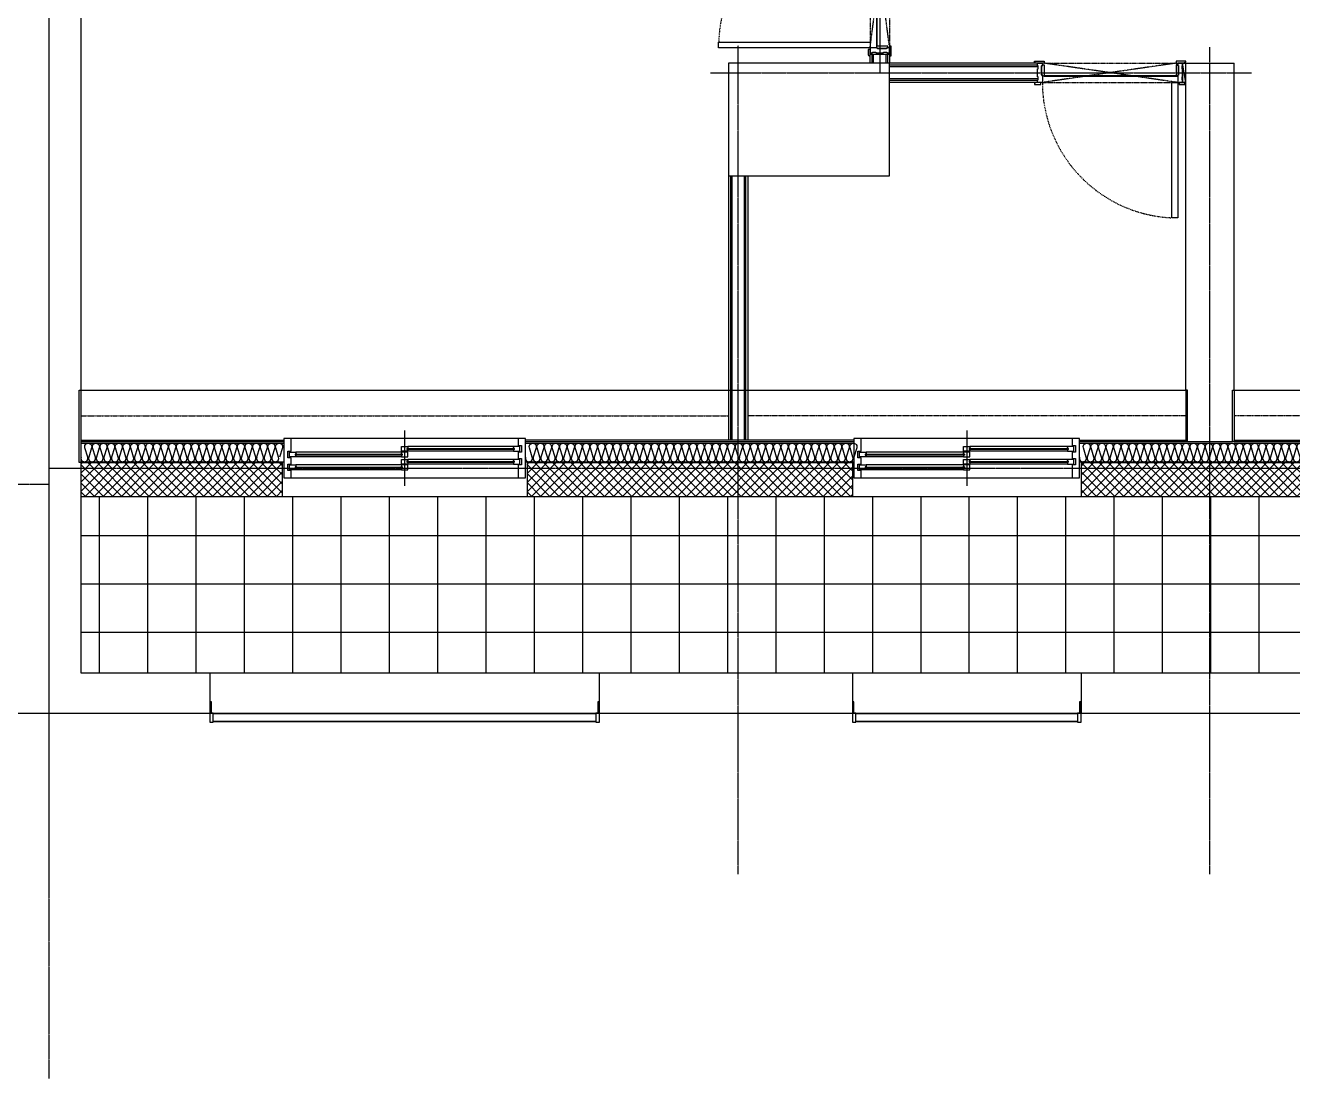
# Model space of a CAD drawing. Header units: millimetres. Extents: x 18456 to 179493, y -203649 to 469211.
# Drawn here: x 142974 to 150843, y 192426 to 198965 of the extents above; entities that cross this region are included whole.
import ezdxf

# ---------------------------------------------------------------- set-up
doc = ezdxf.new("R2010")
doc.units = ezdxf.units.MM
for name, pattern in [('X-평면도(기본형)$0$CEN', [52.5, 50, -1, 0.5, -1]), ('X-평면도(기본형)$0$DASHDOTX2', [2, 1, -0.5, 0, -0.5]), ('X-평면도(기본형)$0$HID', [2.8, 1.8, -1]), ('X-평면도(기본형)$0$HID2', [7.5, 6, -1.5])]:
    doc.linetypes.add(name, pattern=pattern)
for name, color, linetype, true_color in [('X-평면도(기본형)$0$40HAT', 9, 'Continuous', 0x808080), ('X-평면도(기본형)$0$4ELE', 4, 'Continuous', 0x00ffff), ('X-평면도(기본형)$0$4GYP', 4, 'Continuous', 0x00ffff), ('X-평면도(기본형)$0$7GYP', 7, 'Continuous', 0x000000), ('X-평면도(기본형)$0$AHID', 5, 'X-평면도(기본형)$0$HID', 0x0000ff), ('X-평면도(기본형)$0$CEN', 1, 'X-평면도(기본형)$0$CEN', 0xff0000), ('X-평면도(기본형)$0$DOOR', 4, 'Continuous', 0x00ffff), ('X-평면도(기본형)$0$ETC', 9, 'Continuous', 0x808080), ('X-평면도(기본형)$0$FIN', 9, 'Continuous', 0x808080), ('X-평면도(기본형)$0$INS', 9, 'Continuous', 0x808080), ('X-평면도(기본형)$0$INSUL', 9, 'Continuous', 0x808080), ('X-평면도(기본형)$0$TIL', 5, 'Continuous', 0x0000ff), ('X-평면도(기본형)$0$UIS', 7, 'X-평면도(기본형)$0$HID2', 0x000000), ('X-평면도(기본형)$0$W1', 2, 'Continuous', 0xffff00), ('X-평면도(기본형)$0$W2', 3, 'Continuous', 0x00ff00), ('X-평면도(기본형)$0$WID', 4, 'Continuous', 0x00ffff), ('X-평면도(기본형)$0$WIN', 4, 'Continuous', 0x00ffff)]:
    doc.layers.add(name, color=color, linetype=linetype, true_color=true_color)
pattern_1 = [(315, (-175757.42, 45286.295), (28.2842712, 28.2842712), []), (45, (-175757.42, 45286.295), (-28.2842712, 28.2842712), [])]

# ---------------------------------------------------------------- blocks, each defined once
blk = doc.blocks.new('X-평면도(기본형)$0$dw1400')
at = {"layer": 'X-평면도(기본형)$0$WID', "color": 8, "true_color": 0x808080}
for p, q in [((1355, 0), (45, 0)), ((716.5, -63), (1328.5, -63)), ((716.5, -63), (716.5, -67)), ((716.5, -67), (1328.5, -67)), ((1328.5, -63), (1328.5, -67)), ((71.5, -98), (683.5, -98)), ((71.5, -98), (71.5, -102)), ((71.5, -102), (683.5, -102)), ((683.5, -98), (683.5, -102)), ((716.5, -143), (1328.5, -143)), ((716.5, -143), (716.5, -147)), ((716.5, -147), (1328.5, -147)), ((1328.5, -143), (1328.5, -147)), ((71.5, -178), (683.5, -178)), ((71.5, -178), (71.5, -182)), ((71.5, -182), (683.5, -182)), ((683.5, -178), (683.5, -182)), ((45, -245), (1355, -245))]:
    blk.add_line(p, q, dxfattribs=at)
at = {"layer": 'X-평면도(기본형)$0$WID', "color": 1, "true_color": 0xff0000}
blk.add_line((700, 50), (700, -295), dxfattribs=at)
at = {"layer": 'X-평면도(기본형)$0$WID'}
for p, q in [((1325, -50), (720, -50)), ((680, -85), (75, -85)), ((680, -115), (75, -115)), ((1325, -80), (720, -80)), ((1325, -130), (720, -130)), ((680, -165), (75, -165)), ((680, -195), (75, -195)), ((1325, -160), (720, -160))]:
    blk.add_line(p, q, dxfattribs=at)
for points in [[(0, -245), (45, -245), (45, -200), (25, -200), (25, -160), (45, -160), (45, -120), (25, -120), (25, -80), (45, -80), (45, 0), (0, 0)], [(1400, 0), (1355, 0), (1355, -45), (1375, -45), (1375, -85), (1355, -85), (1355, -125), (1375, -125), (1375, -165), (1355, -165), (1355, -245), (1400, -245)], [(720, -80), (680, -80), (680, -50), (720, -50), (720, -60), (714.5, -61.8), (714.5, -68.2), (720, -70)], [(1325, -80), (1365, -80), (1365, -50), (1325, -50), (1325, -60), (1330.5, -61.8), (1330.5, -68.2), (1325, -70)], [(75, -115), (35, -115), (35, -85), (75, -85), (75, -95), (69.5, -96.8), (69.5, -103.2), (75, -105)], [(680, -115), (720, -115), (720, -85), (680, -85), (680, -95), (685.5, -96.8), (685.5, -103.2), (680, -105)], [(720, -160), (680, -160), (680, -130), (720, -130), (720, -140), (714.5, -141.8), (714.5, -148.2), (720, -150)], [(1325, -160), (1365, -160), (1365, -130), (1325, -130), (1325, -140), (1330.5, -141.8), (1330.5, -148.2), (1325, -150)], [(75, -195), (35, -195), (35, -165), (75, -165), (75, -175), (69.5, -176.8), (69.5, -183.2), (75, -185)], [(680, -195), (720, -195), (720, -165), (680, -165), (680, -175), (685.5, -176.8), (685.5, -183.2), (680, -185)]]:
    blk.add_lwpolyline(points, close=True, dxfattribs=at)
at = {"layer": 'X-평면도(기본형)$0$WID', "color": 8, "true_color": 0x808080}
for points in [[(720, -59.2), (722.7, -60.6), (723.3, -61.6), (723.8, -63)], [(720, -70.8), (722.7, -69.4), (723.3, -68.4), (723.8, -67)], [(1325, -59.2), (1322.3, -60.6), (1321.7, -61.6), (1321.2, -63)], [(1325, -70.8), (1322.3, -69.4), (1321.7, -68.4), (1321.2, -67)], [(75, -94.2), (77.7, -95.6), (78.3, -96.6), (78.8, -98)], [(75, -105.8), (77.7, -104.4), (78.3, -103.4), (78.8, -102)], [(680, -94.2), (677.3, -95.6), (676.7, -96.6), (676.2, -98)], [(680, -105.8), (677.3, -104.4), (676.7, -103.4), (676.2, -102)], [(720, -139.2), (722.7, -140.6), (723.3, -141.6), (723.8, -143)], [(720, -150.8), (722.7, -149.4), (723.3, -148.4), (723.8, -147)], [(1325, -139.2), (1322.3, -140.6), (1321.7, -141.6), (1321.2, -143)], [(1325, -150.8), (1322.3, -149.4), (1321.7, -148.4), (1321.2, -147)], [(75, -174.2), (77.7, -175.6), (78.3, -176.6), (78.8, -178)], [(75, -185.8), (77.7, -184.4), (78.3, -183.4), (78.8, -182)], [(680, -174.2), (677.3, -175.6), (676.7, -176.6), (676.2, -178)], [(680, -185.8), (677.3, -184.4), (676.7, -183.4), (676.2, -182)]]:
    blk.add_lwpolyline(points, dxfattribs=at)
blk = doc.blocks.new('U69 (X-평면도(기본형)$0$ng)')
at = {"color": 0, "linetype": 'ByBlock', "lineweight": -2}
for p, q in [((-1210, -103.5), (-1210, 22.5)), ((-1210, 22.5), (-1200, 22.5)), ((-1200, 22.5), (-1200, -47.5)), ((1200, 22.5), (1210, 22.5)), ((1200, -47.5), (1200, 22.5)), ((1210, 22.5), (1210, -103.5)), ((-1210, -47.5), (-1188, -47.5)), ((-1188, -47.5), (-1188, -50.5)), ((1188, -50.5), (-1188, -50.5)), ((-1188, -50.5), (-1188, -100.5)), ((-1188, -50.5), (1188, -50.5)), ((1188, -50.5), (1188, -47.5)), ((1188, -47.5), (1210, -47.5)), ((1188, -100.5), (1188, -50.5)), ((-1188, -103.5), (-1210, -103.5)), ((-1188, -100.5), (1188, -100.5)), ((1188, -100.5), (-1188, -100.5)), ((-1188, -100.5), (-1188, -103.5)), ((1188, -103.5), (1188, -100.5)), ((1210, -103.5), (1188, -103.5))]:
    blk.add_line(p, q, dxfattribs=at)
blk = doc.blocks.new('U174 (X-평면도(기본형)$0$ng)')
at = {"color": 0, "linetype": 'ByBlock', "lineweight": -2}
for p, q in [((-710, -103.5), (-710, 22.5)), ((-710, 22.5), (-700, 22.5)), ((-700, 22.5), (-700, -47.5)), ((700, 22.5), (710, 22.5)), ((700, -47.5), (700, 22.5)), ((710, 22.5), (710, -103.5)), ((-710, -47.5), (-688, -47.5)), ((-688, -47.5), (-688, -50.5)), ((688, -50.5), (-688, -50.5)), ((-688, -50.5), (-688, -100.5)), ((-688, -50.5), (688, -50.5)), ((688, -50.5), (688, -47.5)), ((688, -47.5), (710, -47.5)), ((688, -100.5), (688, -50.5)), ((-688, -103.5), (-710, -103.5)), ((-688, -100.5), (688, -100.5)), ((688, -100.5), (-688, -100.5)), ((-688, -100.5), (-688, -103.5)), ((688, -103.5), (688, -100.5)), ((710, -103.5), (688, -103.5))]:
    blk.add_line(p, q, dxfattribs=at)
blk = doc.blocks.new('X-평면도(기본형)$0$DW1500')
at = {"layer": 'X-평면도(기본형)$0$WID', "color": 8, "true_color": 0x808080}
for p, q in [((1455, 0), (45, 0)), ((766.5, -63), (1428.5, -63)), ((766.5, -63), (766.5, -67)), ((766.5, -67), (1428.5, -67)), ((1428.5, -63), (1428.5, -67)), ((71.5, -98), (733.5, -98)), ((71.5, -98), (71.5, -102)), ((71.5, -102), (733.5, -102)), ((733.5, -98), (733.5, -102)), ((766.5, -143), (1428.5, -143)), ((766.5, -143), (766.5, -147)), ((766.5, -147), (1428.5, -147)), ((1428.5, -143), (1428.5, -147)), ((71.5, -178), (733.5, -178)), ((71.5, -178), (71.5, -182)), ((71.5, -182), (733.5, -182)), ((733.5, -178), (733.5, -182)), ((45, -245), (1455, -245))]:
    blk.add_line(p, q, dxfattribs=at)
at = {"layer": 'X-평면도(기본형)$0$WID', "color": 1, "true_color": 0xff0000}
blk.add_line((750, 50), (750, -295), dxfattribs=at)
at = {"layer": 'X-평면도(기본형)$0$WID'}
for p, q in [((1425, -50), (770, -50)), ((730, -85), (75, -85)), ((730, -115), (75, -115)), ((1425, -80), (770, -80)), ((1425, -130), (770, -130)), ((730, -165), (75, -165)), ((730, -195), (75, -195)), ((1425, -160), (770, -160))]:
    blk.add_line(p, q, dxfattribs=at)
for points in [[(0, -245), (45, -245), (45, -200), (25, -200), (25, -160), (45, -160), (45, -120), (25, -120), (25, -80), (45, -80), (45, 0), (0, 0)], [(1500, 0), (1455, 0), (1455, -45), (1475, -45), (1475, -85), (1455, -85), (1455, -125), (1475, -125), (1475, -165), (1455, -165), (1455, -245), (1500, -245)], [(770, -80), (730, -80), (730, -50), (770, -50), (770, -60), (764.5, -61.8), (764.5, -68.2), (770, -70)], [(1425, -80), (1465, -80), (1465, -50), (1425, -50), (1425, -60), (1430.5, -61.8), (1430.5, -68.2), (1425, -70)], [(75, -115), (35, -115), (35, -85), (75, -85), (75, -95), (69.5, -96.8), (69.5, -103.2), (75, -105)], [(730, -115), (770, -115), (770, -85), (730, -85), (730, -95), (735.5, -96.8), (735.5, -103.2), (730, -105)], [(770, -160), (730, -160), (730, -130), (770, -130), (770, -140), (764.5, -141.8), (764.5, -148.2), (770, -150)], [(1425, -160), (1465, -160), (1465, -130), (1425, -130), (1425, -140), (1430.5, -141.8), (1430.5, -148.2), (1425, -150)], [(75, -195), (35, -195), (35, -165), (75, -165), (75, -175), (69.5, -176.8), (69.5, -183.2), (75, -185)], [(730, -195), (770, -195), (770, -165), (730, -165), (730, -175), (735.5, -176.8), (735.5, -183.2), (730, -185)]]:
    blk.add_lwpolyline(points, close=True, dxfattribs=at)
at = {"layer": 'X-평면도(기본형)$0$WID', "color": 8, "true_color": 0x808080}
for points in [[(770, -59.2), (772.7, -60.6), (773.3, -61.6), (773.8, -63)], [(770, -70.8), (772.7, -69.4), (773.3, -68.4), (773.8, -67)], [(1425, -59.2), (1422.3, -60.6), (1421.7, -61.6), (1421.2, -63)], [(1425, -70.8), (1422.3, -69.4), (1421.7, -68.4), (1421.2, -67)], [(75, -94.2), (77.7, -95.6), (78.3, -96.6), (78.8, -98)], [(75, -105.8), (77.7, -104.4), (78.3, -103.4), (78.8, -102)], [(730, -94.2), (727.3, -95.6), (726.7, -96.6), (726.2, -98)], [(730, -105.8), (727.3, -104.4), (726.7, -103.4), (726.2, -102)], [(770, -139.2), (772.7, -140.6), (773.3, -141.6), (773.8, -143)], [(770, -150.8), (772.7, -149.4), (773.3, -148.4), (773.8, -147)], [(1425, -139.2), (1422.3, -140.6), (1421.7, -141.6), (1421.2, -143)], [(1425, -150.8), (1422.3, -149.4), (1421.7, -148.4), (1421.2, -147)], [(75, -174.2), (77.7, -175.6), (78.3, -176.6), (78.8, -178)], [(75, -185.8), (77.7, -184.4), (78.3, -183.4), (78.8, -182)], [(730, -174.2), (727.3, -175.6), (726.7, -176.6), (726.2, -178)], [(730, -185.8), (727.3, -184.4), (726.7, -183.4), (726.2, -182)]]:
    blk.add_lwpolyline(points, dxfattribs=at)
blk = doc.blocks.new('X-평면도(기본형)$0$is')
at = {"layer": 'X-평면도(기본형)$0$INS'}
blk.add_line((0, 450), (0, 0), dxfattribs=at)
at = {"layer": 'X-평면도(기본형)$0$W1'}
blk.add_lwpolyline([(0, 0), (-10, 0), (-10, 450), (0, 450)], dxfattribs=at)
blk = doc.blocks.new('X-평면도(기본형)$0$wd120900')
at = {"layer": 'X-평면도(기본형)$0$DOOR', "color": 1, "linetype": 'ByBlock', "true_color": 0xff0000}
blk.add_line((-20, 120), (0, 0), dxfattribs=at)
at = {"layer": 'X-평면도(기본형)$0$DOOR', "color": 5, "true_color": 0x0000ff}
for p, q in [((860, 80), (40, 80)), ((860, 77), (40, 77))]:
    blk.add_line(p, q, dxfattribs=at)
at = {"layer": 'X-평면도(기본형)$0$DOOR'}
for points in [[(30, 120), (30, 960), (66, 960), (66, 120)], [(30, 120), (30, 960), (66, 960), (66, 120)], [(0, 120), (0, 104.1), (3, 104.1), (3, 84.1), (0, 84.1), (0, 35.9), (3, 35.9), (3, 15.9), (0, 15.9), (0, 0), (30, 0), (30, 15), (25, 15), (25, 75), (30, 75), (30, 80), (30, 120)], [(40, 80), (30, 80), (30, 73), (25, 73), (25, 17), (30, 17), (30, 10), (40, 10)], [(860, 80), (870, 80), (870, 73), (875, 73), (875, 17), (870, 17), (870, 10), (860, 10)], [(900, 120), (900, 104.1), (897, 104.1), (897, 84.1), (900, 84.1), (900, 35.9), (897, 35.9), (897, 15.9), (900, 15.9), (900, 0), (899.1, 0), (880, 0), (870, 0), (870, 15), (875, 15), (875, 75), (870, 75), (870, 80), (870, 120)]]:
    blk.add_lwpolyline(points, close=True, dxfattribs=at)
at = {"layer": 'X-평면도(기본형)$0$DOOR', "linetype": 'ByBlock'}
for points in [[(-15, 132), (-15, 127), (-20, 127), (-20, 120), (20, 120), (20, 132)], [(915, 120), (915, 125), (920, 125), (920, 132), (880, 132), (880, 120)], [(-15, 0), (-15, -5), (-20, -5), (-20, -12), (40, -12), (40, 0)], [(915, 0), (915, -5), (920, -5), (920, -12), (860, -12), (860, 0)]]:
    blk.add_lwpolyline(points, close=True, dxfattribs=at)
at = {"layer": 'X-평면도(기본형)$0$DOOR', "color": 1, "linetype": 'ByBlock', "true_color": 0xff0000}
blk.add_lwpolyline([(-20, 120), (-20, 0), (0, 0), (0, 120)], close=True, dxfattribs=at)
at = {"layer": 'X-평면도(기본형)$0$DOOR', "color": 1, "linetype": 'X-평면도(기본형)$0$HID', "true_color": 0xff0000}
blk.add_lwpolyline([(860, 0), (40, 0), (870, 120), (30, 120)], close=True, dxfattribs=at)
at = {"layer": 'X-평면도(기본형)$0$DOOR', "color": 1, "linetype": 'X-평면도(기본형)$0$DASHDOTX2', "ltscale": 5, "true_color": 0xff0000}
blk.add_arc((28.6, 119.4), 841.4, 0.03802, 87.45308, dxfattribs=at)
blk = doc.blocks.new('U176 (X-평면도(기본형)$0$ins-l)')
at = {"layer": 'X-평면도(기본형)$0$INSUL', "color": 8, "true_color": 0x808080}
for p, q in [((36.9, 24.2), (21.4, 75.8)), ((57.5, 75.8), (42, 24.2)), ((78.1, 24.2), (62.6, 75.8)), ((98.7, 75.8), (83.2, 24.2)), ((119.3, 24.2), (103.8, 75.8)), ((139.9, 75.8), (124.5, 24.2)), ((160.5, 24.2), (145.1, 75.8)), ((181.1, 75.8), (165.7, 24.2)), ((201.7, 24.2), (186.3, 75.8)), ((222.3, 75.8), (206.9, 24.2)), ((243, 24.2), (227.5, 75.8)), ((263.6, 75.8), (248.1, 24.2)), ((284.2, 24.2), (268.7, 75.8)), ((304.8, 75.8), (289.3, 24.2)), ((325.4, 24.2), (309.9, 75.8)), ((346, 75.8), (330.6, 24.2)), ((366.6, 24.2), (351.2, 75.8)), ((387.2, 75.8), (371.8, 24.2)), ((407.8, 24.2), (392.4, 75.8)), ((428.4, 75.8), (413, 24.2)), ((449.1, 24.2), (433.6, 75.8)), ((469.7, 75.8), (454.2, 24.2)), ((490.3, 24.2), (474.8, 75.8)), ((510.9, 75.8), (495.4, 24.2)), ((531.5, 24.2), (516, 75.8)), ((552.1, 75.8), (536.6, 24.2)), ((572.7, 24.2), (557.3, 75.8)), ((593.3, 75.8), (577.9, 24.2)), ((613.9, 24.2), (598.5, 75.8)), ((634.5, 75.8), (619.1, 24.2)), ((655.2, 24.2), (639.7, 75.8)), ((675.8, 75.8), (660.3, 24.2)), ((696.4, 24.2), (680.9, 75.8)), ((717, 75.8), (701.5, 24.2)), ((737.6, 24.2), (722.1, 75.8)), ((758.2, 75.8), (742.7, 24.2)), ((778.8, 24.2), (763.4, 75.8)), ((799.4, 75.8), (784, 24.2)), ((820, 24.2), (804.6, 75.8)), ((840.6, 75.8), (825.2, 24.2)), ((861.3, 24.2), (845.8, 75.8)), ((881.9, 75.8), (866.4, 24.2)), ((902.5, 24.2), (887, 75.8)), ((923.1, 75.8), (907.6, 24.2)), ((943.7, 24.2), (928.2, 75.8)), ((964.3, 75.8), (948.8, 24.2)), ((984.9, 24.2), (969.5, 75.8)), ((1005.5, 75.8), (990.1, 24.2)), ((1026.1, 24.2), (1010.7, 75.8)), ((1046.7, 75.8), (1031.3, 24.2)), ((1067.4, 24.2), (1051.9, 75.8)), ((1088, 75.8), (1072.5, 24.2)), ((1108.6, 24.2), (1093.1, 75.8)), ((1129.2, 75.8), (1113.7, 24.2)), ((1149.8, 24.2), (1134.3, 75.8)), ((1170.4, 75.8), (1154.9, 24.2)), ((1191, 24.2), (1175.6, 75.8)), ((1211.6, 75.8), (1196.2, 24.2)), ((1232.2, 24.2), (1216.8, 75.8)), ((1252.8, 75.8), (1237.4, 24.2)), ((1273.5, 24.2), (1258, 75.8)), ((1294.1, 75.8), (1278.6, 24.2)), ((1314.7, 24.2), (1299.2, 75.8)), ((1335.3, 75.8), (1319.8, 24.2)), ((1355.9, 24.2), (1340.4, 75.8)), ((1376.5, 75.8), (1361, 24.2)), ((1397.1, 24.2), (1381.7, 75.8)), ((1417.7, 75.8), (1402.3, 24.2)), ((1438.3, 24.2), (1422.9, 75.8)), ((1458.9, 75.8), (1443.5, 24.2)), ((1479.5, 24.2), (1464.1, 75.8)), ((1500.2, 75.8), (1484.7, 24.2)), ((1520.8, 24.2), (1505.3, 75.8)), ((1541.4, 75.8), (1525.9, 24.2)), ((1562, 24.2), (1546.5, 75.8)), ((1582.6, 75.8), (1567.1, 24.2)), ((1603.2, 24.2), (1587.8, 75.8)), ((1623.8, 75.8), (1608.4, 24.2)), ((1644.4, 24.2), (1629, 75.8)), ((1665, 75.8), (1649.6, 24.2)), ((1685.6, 24.2), (1670.2, 75.8)), ((1706.3, 75.8), (1690.8, 24.2)), ((1726.9, 24.2), (1711.4, 75.8)), ((1747.5, 75.8), (1732, 24.2)), ((1768.1, 24.2), (1752.6, 75.8)), ((1788.7, 75.8), (1773.2, 24.2))]:
    blk.add_line(p, q, dxfattribs=at)
at = {"layer": 'X-평면도(기본형)$0$INSUL', "color": 8, "true_color": 0x808080, "extrusion": (0, 0, -1)}
for centre in [(-39.4, 81.2), (-80.7, 81.2), (-121.9, 81.2), (-163.1, 81.2), (-204.3, 81.2), (-245.5, 81.2), (-286.8, 81.2), (-328, 81.2), (-369.2, 81.2), (-410.4, 81.2), (-451.6, 81.2), (-492.9, 81.2), (-534.1, 81.2), (-575.3, 81.2), (-616.5, 81.2), (-657.7, 81.2), (-699, 81.2), (-740.2, 81.2), (-781.4, 81.2), (-822.6, 81.2), (-863.8, 81.2), (-905.1, 81.2), (-946.3, 81.2), (-987.5, 81.2), (-1028.7, 81.2), (-1069.9, 81.2), (-1111.1, 81.2), (-1152.4, 81.2), (-1193.6, 81.2), (-1234.8, 81.2), (-1276, 81.2), (-1317.2, 81.2), (-1358.5, 81.2), (-1399.7, 81.2), (-1440.9, 81.2), (-1482.1, 81.2), (-1523.3, 81.2), (-1564.6, 81.2), (-1605.8, 81.2), (-1647, 81.2), (-1688.2, 81.2), (-1729.4, 81.2), (-1770.7, 81.2)]:
    blk.add_arc(centre, 18.8, 343.30076, 196.69924, dxfattribs=at)
at = {"layer": 'X-평면도(기본형)$0$INSUL', "color": 8, "true_color": 0x808080}
for centre in [(18.8, 18.8), (60, 18.8), (101.3, 18.8), (142.5, 18.8), (183.7, 18.8), (224.9, 18.8), (266.1, 18.8), (307.4, 18.8), (348.6, 18.8), (389.8, 18.8), (431, 18.8), (472.2, 18.8), (513.5, 18.8), (554.7, 18.8), (595.9, 18.8), (637.1, 18.8), (678.3, 18.8), (719.6, 18.8), (760.8, 18.8), (802, 18.8), (843.2, 18.8), (884.4, 18.8), (925.7, 18.8), (966.9, 18.8), (1008.1, 18.8), (1049.3, 18.8), (1090.5, 18.8), (1131.8, 18.8), (1173, 18.8), (1214.2, 18.8), (1255.4, 18.8), (1296.6, 18.8), (1337.9, 18.8), (1379.1, 18.8), (1420.3, 18.8), (1461.5, 18.8), (1502.7, 18.8), (1544, 18.8), (1585.2, 18.8), (1626.4, 18.8), (1667.6, 18.8), (1708.8, 18.8), (1750.1, 18.8)]:
    blk.add_arc(centre, 18.8, 163.30076, 16.69924, dxfattribs=at)
blk = doc.blocks.new('U178 (X-평면도(기본형)$0$ins-l)')
at = {"layer": 'X-평면도(기본형)$0$INSUL', "color": 8, "true_color": 0x808080}
for p, q in [((36.9, 24.2), (21.4, 75.8)), ((57.5, 75.8), (42, 24.2)), ((78.1, 24.2), (62.6, 75.8)), ((98.7, 75.8), (83.2, 24.2)), ((119.3, 24.2), (103.8, 75.8)), ((139.9, 75.8), (124.5, 24.2)), ((160.5, 24.2), (145.1, 75.8)), ((181.1, 75.8), (165.7, 24.2)), ((201.7, 24.2), (186.3, 75.8)), ((222.3, 75.8), (206.9, 24.2)), ((243, 24.2), (227.5, 75.8)), ((263.6, 75.8), (248.1, 24.2)), ((284.2, 24.2), (268.7, 75.8)), ((304.8, 75.8), (289.3, 24.2)), ((325.4, 24.2), (309.9, 75.8)), ((346, 75.8), (330.6, 24.2)), ((366.6, 24.2), (351.2, 75.8)), ((387.2, 75.8), (371.8, 24.2)), ((407.8, 24.2), (392.4, 75.8)), ((428.4, 75.8), (413, 24.2)), ((449.1, 24.2), (433.6, 75.8)), ((469.7, 75.8), (454.2, 24.2)), ((490.3, 24.2), (474.8, 75.8)), ((510.9, 75.8), (495.4, 24.2)), ((531.5, 24.2), (516, 75.8)), ((552.1, 75.8), (536.6, 24.2)), ((572.7, 24.2), (557.3, 75.8)), ((593.3, 75.8), (577.9, 24.2)), ((613.9, 24.2), (598.5, 75.8)), ((634.5, 75.8), (619.1, 24.2)), ((655.2, 24.2), (639.7, 75.8)), ((675.8, 75.8), (660.3, 24.2)), ((696.4, 24.2), (680.9, 75.8)), ((717, 75.8), (701.5, 24.2)), ((737.6, 24.2), (722.1, 75.8)), ((758.2, 75.8), (742.7, 24.2)), ((778.8, 24.2), (763.4, 75.8)), ((799.4, 75.8), (784, 24.2)), ((820, 24.2), (804.6, 75.8)), ((840.6, 75.8), (825.2, 24.2)), ((861.3, 24.2), (845.8, 75.8)), ((881.9, 75.8), (866.4, 24.2)), ((902.5, 24.2), (887, 75.8)), ((923.1, 75.8), (907.6, 24.2)), ((943.7, 24.2), (928.2, 75.8)), ((964.3, 75.8), (948.8, 24.2)), ((984.9, 24.2), (969.5, 75.8)), ((1005.5, 75.8), (990.1, 24.2)), ((1026.1, 24.2), (1010.7, 75.8)), ((1046.7, 75.8), (1031.3, 24.2)), ((1067.4, 24.2), (1051.9, 75.8)), ((1088, 75.8), (1072.5, 24.2)), ((1108.6, 24.2), (1093.1, 75.8)), ((1129.2, 75.8), (1113.7, 24.2)), ((1149.8, 24.2), (1134.3, 75.8)), ((1170.4, 75.8), (1154.9, 24.2)), ((1191, 24.2), (1175.6, 75.8)), ((1211.6, 75.8), (1196.2, 24.2)), ((1232.2, 24.2), (1216.8, 75.8)), ((1252.8, 75.8), (1237.4, 24.2)), ((1273.5, 24.2), (1258, 75.8)), ((1294.1, 75.8), (1278.6, 24.2)), ((1314.7, 24.2), (1299.2, 75.8)), ((1335.3, 75.8), (1319.8, 24.2)), ((1355.9, 24.2), (1340.4, 75.8)), ((1376.5, 75.8), (1361, 24.2)), ((1397.1, 24.2), (1381.7, 75.8)), ((1417.7, 75.8), (1402.3, 24.2)), ((1438.3, 24.2), (1422.9, 75.8)), ((1458.9, 75.8), (1443.5, 24.2)), ((1479.5, 24.2), (1464.1, 75.8)), ((1500.2, 75.8), (1484.7, 24.2)), ((1520.8, 24.2), (1505.3, 75.8)), ((1541.4, 75.8), (1525.9, 24.2)), ((1562, 24.2), (1546.5, 75.8)), ((1582.6, 75.8), (1567.1, 24.2)), ((1603.2, 24.2), (1587.8, 75.8)), ((1623.8, 75.8), (1608.4, 24.2)), ((1644.4, 24.2), (1629, 75.8)), ((1665, 75.8), (1649.6, 24.2)), ((1685.6, 24.2), (1670.2, 75.8)), ((1706.3, 75.8), (1690.8, 24.2)), ((1726.9, 24.2), (1711.4, 75.8)), ((1747.5, 75.8), (1732, 24.2)), ((1768.1, 24.2), (1752.6, 75.8)), ((1788.7, 75.8), (1773.2, 24.2)), ((1809.3, 24.2), (1793.8, 75.8)), ((1829.9, 75.8), (1814.5, 24.2)), ((1850.5, 24.2), (1835.1, 75.8)), ((1871.1, 75.8), (1855.7, 24.2)), ((1891.7, 24.2), (1876.3, 75.8)), ((1912.4, 75.8), (1896.9, 24.2))]:
    blk.add_line(p, q, dxfattribs=at)
at = {"layer": 'X-평면도(기본형)$0$INSUL', "color": 8, "true_color": 0x808080, "extrusion": (0, 0, -1)}
for centre in [(-39.4, 81.2), (-80.7, 81.2), (-121.9, 81.2), (-163.1, 81.2), (-204.3, 81.2), (-245.5, 81.2), (-286.8, 81.2), (-328, 81.2), (-369.2, 81.2), (-410.4, 81.2), (-451.6, 81.2), (-492.9, 81.2), (-534.1, 81.2), (-575.3, 81.2), (-616.5, 81.2), (-657.7, 81.2), (-699, 81.2), (-740.2, 81.2), (-781.4, 81.2), (-822.6, 81.2), (-863.8, 81.2), (-905.1, 81.2), (-946.3, 81.2), (-987.5, 81.2), (-1028.7, 81.2), (-1069.9, 81.2), (-1111.1, 81.2), (-1152.4, 81.2), (-1193.6, 81.2), (-1234.8, 81.2), (-1276, 81.2), (-1317.2, 81.2), (-1358.5, 81.2), (-1399.7, 81.2), (-1440.9, 81.2), (-1482.1, 81.2), (-1523.3, 81.2), (-1564.6, 81.2), (-1605.8, 81.2), (-1647, 81.2), (-1688.2, 81.2), (-1729.4, 81.2), (-1770.7, 81.2), (-1811.9, 81.2), (-1853.1, 81.2), (-1894.3, 81.2)]:
    blk.add_arc(centre, 18.8, 343.30076, 196.69924, dxfattribs=at)
at = {"layer": 'X-평면도(기본형)$0$INSUL', "color": 8, "true_color": 0x808080}
for centre in [(18.8, 18.8), (60, 18.8), (101.3, 18.8), (142.5, 18.8), (183.7, 18.8), (224.9, 18.8), (266.1, 18.8), (307.4, 18.8), (348.6, 18.8), (389.8, 18.8), (431, 18.8), (472.2, 18.8), (513.5, 18.8), (554.7, 18.8), (595.9, 18.8), (637.1, 18.8), (678.3, 18.8), (719.6, 18.8), (760.8, 18.8), (802, 18.8), (843.2, 18.8), (884.4, 18.8), (925.7, 18.8), (966.9, 18.8), (1008.1, 18.8), (1049.3, 18.8), (1090.5, 18.8), (1131.8, 18.8), (1173, 18.8), (1214.2, 18.8), (1255.4, 18.8), (1296.6, 18.8), (1337.9, 18.8), (1379.1, 18.8), (1420.3, 18.8), (1461.5, 18.8), (1502.7, 18.8), (1544, 18.8), (1585.2, 18.8), (1626.4, 18.8), (1667.6, 18.8), (1708.8, 18.8), (1750.1, 18.8), (1791.3, 18.8), (1832.5, 18.8), (1873.7, 18.8)]:
    blk.add_arc(centre, 18.8, 163.30076, 16.69924, dxfattribs=at)
blk = doc.blocks.new('U177 (X-평면도(기본형)$0$ins-l)')
at = {"layer": 'X-평면도(기본형)$0$INSUL', "color": 8, "true_color": 0x808080}
for p, q in [((36.9, 24.2), (21.4, 75.8)), ((57.5, 75.8), (42, 24.2)), ((78.1, 24.2), (62.6, 75.8)), ((98.7, 75.8), (83.2, 24.2)), ((119.3, 24.2), (103.8, 75.8)), ((139.9, 75.8), (124.5, 24.2)), ((160.5, 24.2), (145.1, 75.8)), ((181.1, 75.8), (165.7, 24.2)), ((201.7, 24.2), (186.3, 75.8)), ((222.3, 75.8), (206.9, 24.2)), ((243, 24.2), (227.5, 75.8)), ((263.6, 75.8), (248.1, 24.2)), ((284.2, 24.2), (268.7, 75.8)), ((304.8, 75.8), (289.3, 24.2)), ((325.4, 24.2), (309.9, 75.8)), ((346, 75.8), (330.6, 24.2)), ((366.6, 24.2), (351.2, 75.8)), ((387.2, 75.8), (371.8, 24.2)), ((407.8, 24.2), (392.4, 75.8)), ((428.4, 75.8), (413, 24.2)), ((449.1, 24.2), (433.6, 75.8)), ((469.7, 75.8), (454.2, 24.2)), ((490.3, 24.2), (474.8, 75.8)), ((510.9, 75.8), (495.4, 24.2)), ((531.5, 24.2), (516, 75.8)), ((552.1, 75.8), (536.6, 24.2)), ((572.7, 24.2), (557.3, 75.8)), ((593.3, 75.8), (577.9, 24.2)), ((613.9, 24.2), (598.5, 75.8)), ((634.5, 75.8), (619.1, 24.2)), ((655.2, 24.2), (639.7, 75.8)), ((675.8, 75.8), (660.3, 24.2)), ((696.4, 24.2), (680.9, 75.8)), ((717, 75.8), (701.5, 24.2)), ((737.6, 24.2), (722.1, 75.8)), ((758.2, 75.8), (742.7, 24.2)), ((778.8, 24.2), (763.4, 75.8)), ((799.4, 75.8), (784, 24.2)), ((820, 24.2), (804.6, 75.8)), ((840.6, 75.8), (825.2, 24.2)), ((861.3, 24.2), (845.8, 75.8)), ((881.9, 75.8), (866.4, 24.2)), ((902.5, 24.2), (887, 75.8)), ((923.1, 75.8), (907.6, 24.2)), ((943.7, 24.2), (928.2, 75.8)), ((964.3, 75.8), (948.8, 24.2)), ((984.9, 24.2), (969.5, 75.8)), ((1005.5, 75.8), (990.1, 24.2)), ((1026.1, 24.2), (1010.7, 75.8)), ((1046.7, 75.8), (1031.3, 24.2)), ((1067.4, 24.2), (1051.9, 75.8)), ((1088, 75.8), (1072.5, 24.2))]:
    blk.add_line(p, q, dxfattribs=at)
at = {"layer": 'X-평면도(기본형)$0$INSUL', "color": 8, "true_color": 0x808080, "extrusion": (0, 0, -1)}
for centre in [(-39.4, 81.2), (-80.7, 81.2), (-121.9, 81.2), (-163.1, 81.2), (-204.3, 81.2), (-245.5, 81.2), (-286.8, 81.2), (-328, 81.2), (-369.2, 81.2), (-410.4, 81.2), (-451.6, 81.2), (-492.9, 81.2), (-534.1, 81.2), (-575.3, 81.2), (-616.5, 81.2), (-657.7, 81.2), (-699, 81.2), (-740.2, 81.2), (-781.4, 81.2), (-822.6, 81.2), (-863.8, 81.2), (-905.1, 81.2), (-946.3, 81.2), (-987.5, 81.2), (-1028.7, 81.2), (-1069.9, 81.2)]:
    blk.add_arc(centre, 18.8, 343.30076, 196.69924, dxfattribs=at)
at = {"layer": 'X-평면도(기본형)$0$INSUL', "color": 8, "true_color": 0x808080}
for centre in [(18.8, 18.8), (60, 18.8), (101.3, 18.8), (142.5, 18.8), (183.7, 18.8), (224.9, 18.8), (266.1, 18.8), (307.4, 18.8), (348.6, 18.8), (389.8, 18.8), (431, 18.8), (472.2, 18.8), (513.5, 18.8), (554.7, 18.8), (595.9, 18.8), (637.1, 18.8), (678.3, 18.8), (719.6, 18.8), (760.8, 18.8), (802, 18.8), (843.2, 18.8), (884.4, 18.8), (925.7, 18.8), (966.9, 18.8), (1008.1, 18.8), (1049.3, 18.8)]:
    blk.add_arc(centre, 18.8, 163.30076, 16.69924, dxfattribs=at)
blk = doc.blocks.new('X-평면도(기본형)$0$1000m')
at = {"layer": 'X-평면도(기본형)$0$DOOR', "color": 5, "true_color": 0x0000ff}
for p, q in [((40, 960), (40, 40)), ((43, 960), (43, 40))]:
    blk.add_line(p, q, dxfattribs=at)
at = {"layer": 'X-평면도(기본형)$0$DOOR', "linetype": 'ByBlock'}
for points in [[(0, 1015), (-5, 1015), (-5, 1020), (-12, 1020), (-12, 980), (0, 980)], [(120, 1015), (125, 1015), (125, 1020), (132, 1020), (132, 960), (120, 960)], [(-12, -15), (-7, -15), (-7, -20), (0, -20), (0, 20), (-12, 20)], [(120, -15), (125, -15), (125, -20), (132, -20), (132, 40), (120, 40)]]:
    blk.add_lwpolyline(points, close=True, dxfattribs=at)
at = {"layer": 'X-평면도(기본형)$0$DOOR'}
for points in [[(0, 1000), (15.9, 1000), (15.9, 997), (35.9, 997), (35.9, 1000), (84.1, 1000), (84.1, 997), (104.1, 997), (104.1, 1000), (120, 1000), (120, 999.1), (120, 980), (120, 970), (105, 970), (105, 975), (45, 975), (45, 970), (40, 970), (0, 970)], [(40, 960), (40, 970), (47, 970), (47, 975), (103, 975), (103, 970), (110, 970), (110, 960)], [(0, 30), (-940.8, 30), (-940.8, 66), (0, 66)], [(0, 30), (-940.8, 30), (-940.8, 66), (0, 66)], [(0, 0), (15.9, 0), (15.9, 3), (35.9, 3), (35.9, 0), (84.1, 0), (84.1, 3), (104.1, 3), (104.1, 0), (120, 0), (120, 30), (105, 30), (105, 25), (45, 25), (45, 30), (40, 30), (0, 30)], [(40, 40), (40, 30), (47, 30), (47, 25), (103, 25), (103, 30), (110, 30), (110, 40)]]:
    blk.add_lwpolyline(points, close=True, dxfattribs=at)
at = {"layer": 'X-평면도(기본형)$0$DOOR', "color": 1, "linetype": 'X-평면도(기본형)$0$HID', "true_color": 0xff0000}
blk.add_lwpolyline([(120, 960), (120, 40), (0, 970), (0, 30)], close=True, dxfattribs=at)
at = {"layer": 'X-평면도(기본형)$0$DOOR', "color": 1, "linetype": 'X-평면도(기본형)$0$DASHDOTX2', "ltscale": 5, "true_color": 0xff0000}
blk.add_arc((0.6, 28.6), 941.4, 90.03802, 177.72378, dxfattribs=at)

msp = doc.modelspace()

# ---------------------------------------------------------------- hatches: boundary and pattern name
at = {"layer": 'X-평면도(기본형)$0$40HAT'}
h = msp.add_hatch(dxfattribs=at)
h.set_pattern_fill('H3', color=256, scale=40, style=0, pattern_type=2)
h.set_pattern_definition(pattern_1)
h.paths.add_polyline_path([(144569.2, 196250.6), (144569.2, 196040.6), (143319.2, 196040.6), (143319.2, 196250.6)], flags=0)
h = msp.add_hatch(dxfattribs=at)
h.set_pattern_fill('H3', color=256, scale=40, style=0, pattern_type=2)
h.set_pattern_definition(pattern_1)
h.paths.add_polyline_path([(148109.2, 196250.6), (148109.2, 196040.6), (146089.2, 196040.6), (146089.2, 196250.6)], flags=0)
h = msp.add_hatch(dxfattribs=at)
h.set_pattern_fill('H3', color=256, scale=40, style=0, pattern_type=2)
h.set_pattern_definition(pattern_1)
h.paths.add_polyline_path([(151729.2, 196250.6), (151729.2, 196040.6), (149529.2, 196040.6), (149529.2, 196250.6)], flags=0)
at = {"layer": 'X-평면도(기본형)$0$TIL'}
h = msp.add_hatch(dxfattribs=at)
h.set_pattern_fill('H3', color=256, scale=300, angle=45, style=0, pattern_type=2)
h.set_pattern_definition([(360, (-514764.77, 308897.86), (2e-13, 300), []), (90, (-514764.77, 308897.86), (-300, 9e-14), [])])
h.paths.add_polyline_path([(155219.2, 204640.6), (155419.2, 204640.6), (155419.2, 204440.6), (155219.2, 204440.6), (155219.2, 204260.6), (154859.2, 204260.6), (154859.2, 203010.6), (155284.2, 203010.6), (155284.2, 202680.6), (155674.2, 202680.6), (155674.2, 201960.6), (155549.2, 201960.6), (155549.2, 201820.6), (155434.2, 201820.6), (155434.2, 200300.6), (155549.2, 200300.6), (155549.2, 196040.6), (154449.2, 196040.6), (154449.2, 196155.6), (151729.2, 196155.6), (151729.2, 196040.6), (143319.2, 196040.6), (143319.2, 194945.6), (155844.2, 194945.6), (155844.2, 198360.6), (157884.2, 198360.6), (157884.2, 204745.6), (155884.2, 204745.6), (155884.2, 211805.6), (148309.2, 211805.6), (148309.2, 210505.6), (150129.2, 210505.6), (150129.2, 210910.6), (155219.2, 210910.6), (155219.2, 210540.6), (155104.2, 210540.6), (155104.2, 209060.6), (155219.2, 209060.6)], flags=0)
h.paths.add_polyline_path([(149209.2, 210630.6), (149209.2, 211280.6), (149859.2, 211280.6), (149859.2, 210630.6)], flags=0)

# ---------------------------------------------------------------- linework, layer by layer
at = {"layer": 'X-평면도(기본형)$0$4ELE'}
for p, q in [((144119.2, 194945.6), (146539.2, 194945.6)), ((148109.2, 194945.6), (149529.2, 194945.6)), ((144119.2, 194695.6), (146539.2, 194695.6)), ((148109.2, 194695.6), (149529.2, 194695.6))]:
    msp.add_line(p, q, dxfattribs=at)
at = {"layer": 'X-평면도(기본형)$0$4GYP'}
for p, q in [((143319.2, 196390.6), (144579.2, 196390.6)), ((143319.2, 196380.6), (144579.2, 196380.6)), ((148119.2, 196390.6), (146079.2, 196390.6)), ((146079.2, 196380.6), (148119.2, 196380.6)), ((149519.2, 196390.6), (150179.2, 196390.6)), ((149519.2, 196380.6), (150179.2, 196380.6)), ((150479.2, 196390.6), (151739.2, 196390.6)), ((150479.2, 196380.6), (151739.2, 196380.6))]:
    msp.add_line(p, q, dxfattribs=at)
at = {"layer": 'X-평면도(기본형)$0$7GYP'}
for p, q in [((148219.2, 198730.6), (148219.2, 198785.6)), ((148219.2, 198785.6), (148339.2, 198785.6)), ((148231.7, 198730.6), (148231.7, 198785.6)), ((148241.2, 198730.6), (148241.2, 198785.6)), ((148317.2, 198785.6), (148317.2, 198730.6)), ((148326.7, 198785.6), (148326.7, 198730.6)), ((148339.2, 198785.6), (148339.2, 198730.6)), ((148339.2, 198730.6), (148219.2, 198730.6)), ((149259.2, 198730.6), (148339.2, 198730.6)), ((149259.2, 198718.1), (148339.2, 198718.1)), ((149259.2, 198708.6), (148339.2, 198708.6)), ((149259.2, 198632.6), (148339.2, 198632.6)), ((149259.2, 198623.1), (148339.2, 198623.1)), ((149259.2, 198610.6), (148339.2, 198610.6)), ((147339.2, 198030.6), (147339.2, 196390.6)), ((147351.7, 198030.6), (147351.7, 196390.6)), ((147361.2, 198030.6), (147361.2, 196390.6)), ((147437.2, 198030.6), (147437.2, 196390.6)), ((147446.7, 198030.6), (147446.7, 196390.6)), ((147459.2, 198030.6), (147459.2, 196390.6))]:
    msp.add_line(p, q, dxfattribs=at)
at = {"layer": 'X-평면도(기본형)$0$AHID'}
for p, q in [((143319.2, 196540.6), (147339.2, 196540.6)), ((150179.2, 196540.6), (147459.2, 196540.6)), ((155199.2, 196540.6), (150479.2, 196540.6))]:
    msp.add_line(p, q, dxfattribs=at)
at = {"layer": 'X-평면도(기본형)$0$CEN'}
for p, q in [((143119.2, 203670.6), (143119.2, 193695.6)), ((143119.2, 203620.6), (143119.2, 192425.6)), ((148279.2, 199910.6), (148279.2, 198670.6)), ((147399.2, 193695.6), (147399.2, 198840.6)), ((150329.2, 193695.6), (150329.2, 198830.6)), ((147229.2, 198670.6), (150589.2, 198670.6)), ((143119.2, 196215.6), (159284.2, 196215.6)), ((130189.2, 196115.6), (143119.2, 196115.6))]:
    msp.add_line(p, q, dxfattribs=at)
at = {"layer": 'X-평면도(기본형)$0$FIN'}
for p, q in [((144569.2, 196040.6), (146089.2, 196040.6)), ((148109.2, 196040.6), (149529.2, 196040.6))]:
    msp.add_line(p, q, dxfattribs=at)
at = {"layer": 'X-평면도(기본형)$0$INS'}
for p, q in [((143319.2, 196370.6), (144579.2, 196370.6)), ((146079.2, 196370.6), (148119.2, 196370.6)), ((149519.2, 196370.6), (151739.2, 196370.6)), ((143319.2, 196255.6), (144579.2, 196255.6)), ((146079.2, 196255.6), (148119.2, 196255.6)), ((149519.2, 196255.6), (151739.2, 196255.6))]:
    msp.add_line(p, q, dxfattribs=at)
for points in [[(150179.2, 196700.6), (150179.2, 196380.6), (150189.2, 196380.6)], [(150479.2, 196700.6), (150479.2, 196380.6), (150469.2, 196380.6)]]:
    msp.add_lwpolyline(points, dxfattribs=at)
at = {"layer": 'X-평면도(기본형)$0$UIS'}
for points in [[(150479.2, 196700.6), (154889.2, 196700.6), (154889.2, 201510.6)], [(143319.2, 196700.6), (150179.2, 196700.6)]]:
    msp.add_lwpolyline(points, dxfattribs=at)
at = {"layer": 'X-평면도(기본형)$0$W1'}
for p, q in [((143319.2, 202570.6), (143319.2, 196700.6)), ((150179.2, 196700.6), (150179.2, 198730.6)), ((150179.2, 198730.6), (150479.2, 198730.6)), ((150479.2, 196700.6), (150479.2, 198730.6)), ((150189.2, 196380.6), (150469.2, 196380.6)), ((143319.2, 196250.6), (143319.2, 194945.6)), ((143319.2, 194945.6), (144119.2, 194945.6)), ((144119.2, 194945.6), (144119.2, 194695.6)), ((146539.2, 194695.6), (146539.2, 194945.6)), ((146539.2, 194945.6), (148109.2, 194945.6)), ((148109.2, 194945.6), (148109.2, 194695.6)), ((149529.2, 194945.6), (149529.2, 194695.6)), ((149529.2, 194945.6), (151129.2, 194945.6)), ((142319.2, 194695.6), (143119.2, 194695.6)), ((143119.2, 194695.6), (144119.2, 194695.6)), ((146539.2, 194695.6), (148109.2, 194695.6)), ((149529.2, 194695.6), (151129.2, 194695.6))]:
    msp.add_line(p, q, dxfattribs=at)
msp.add_lwpolyline([(147339.2, 198030.6), (148339.2, 198030.6), (148339.2, 198730.6), (147339.2, 198730.6)], close=True, dxfattribs=at)
for points in [[(150189.2, 196380.6), (150189.2, 196700.6), (150179.2, 196700.6)], [(150469.2, 196380.6), (150469.2, 196700.6), (150479.2, 196700.6)]]:
    msp.add_lwpolyline(points, dxfattribs=at)
at = {"layer": 'X-평면도(기본형)$0$W2'}
for p, q in [((143319.2, 196250.6), (143319.2, 196040.6)), ((143319.2, 196250.6), (144569.2, 196250.6)), ((144569.2, 196250.6), (144569.2, 196040.6)), ((146089.2, 196250.6), (146089.2, 196040.6)), ((146089.2, 196250.6), (148109.2, 196250.6)), ((148109.2, 196250.6), (148109.2, 196040.6)), ((149529.2, 196250.6), (149529.2, 196040.6)), ((149529.2, 196250.6), (151729.2, 196250.6)), ((143319.2, 196040.6), (144569.2, 196040.6)), ((146089.2, 196040.6), (148109.2, 196040.6)), ((149529.2, 196040.6), (151729.2, 196040.6))]:
    msp.add_line(p, q, dxfattribs=at)

# ---------------------------------------------------------------- block references
at = {"layer": 'X-평면도(기본형)$0$DOOR', "rotation": 179.9999999901282}
msp.add_blockref('X-평면도(기본형)$0$wd120900', (150159.2, 198730.6), dxfattribs=at)
at = {"layer": 'X-평면도(기본형)$0$DOOR'}
msp.add_blockref('X-평면도(기본형)$0$DW1500', (144579.2, 196400.6), dxfattribs=at)
at = {"layer": 'X-평면도(기본형)$0$ETC', "xscale": -1}
for name, p in [('U69 (X-평면도(기본형)$0$ng)', (145329.2, 194743.1)), ('U174 (X-평면도(기본형)$0$ng)', (148819.2, 194743.1))]:
    msp.add_blockref(name, p, dxfattribs=at)
at = {"layer": 'X-평면도(기본형)$0$INSUL', "xscale": 1.149999999999999, "yscale": 1.149999999999999, "zscale": 1.149999999999999}
for name, p in [('U177 (X-평면도(기본형)$0$ins-l)', (143319.2, 196255.6)), ('U176 (X-평면도(기본형)$0$ins-l)', (146079.2, 196255.6)), ('U178 (X-평면도(기본형)$0$ins-l)', (149519.2, 196255.6))]:
    msp.add_blockref(name, p, dxfattribs=at)
at = {"layer": 'X-평면도(기본형)$0$W1'}
msp.add_blockref('X-평면도(기본형)$0$is', (143319.2, 196250.6), dxfattribs=at)
at = {"layer": 'X-평면도(기본형)$0$W2'}
msp.add_blockref('X-평면도(기본형)$0$1000m', (148219.2, 198795.6), dxfattribs=at)
at = {"layer": 'X-평면도(기본형)$0$WIN'}
msp.add_blockref('X-평면도(기본형)$0$dw1400', (148119.2, 196400.6), dxfattribs=at)

doc.saveas('drawing.dxf')
